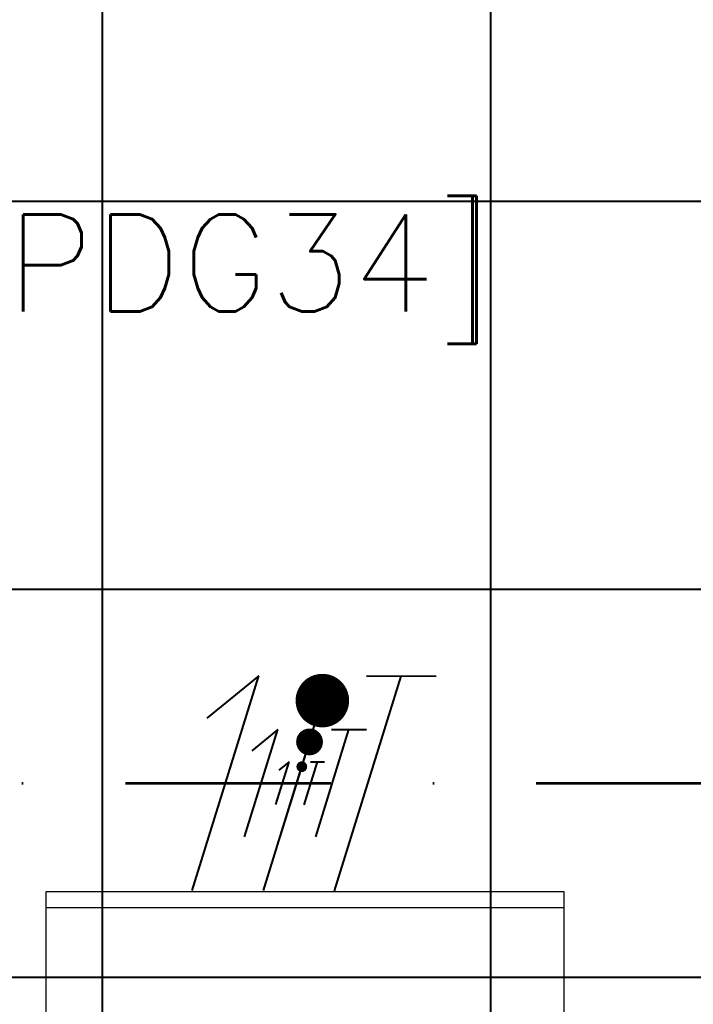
# Model space of a CAD drawing. Header units: inches. Extents: x -12418 to 183584, y -29325 to 19878.
# Drawn here: x 46672 to 47713, y -12642 to -11119 of the extents above; entities that cross this region are included whole.
import ezdxf

# ---------------------------------------------------------------- set-up
doc = ezdxf.new("R2010")
doc.units = ezdxf.units.IN
doc.header["$LTSCALE"] = 25
doc.header["$MEASUREMENT"] = 0
doc.linetypes.add('DASHDOT', pattern=[25.4, 12.7, -6.35, 0, -6.35])
doc.layers.get('0').update_dxf_attribs({"color": 8})
for name, color, linetype, lineweight in [('00-Ground Floor$0$72_EGR_BASE_TEXT', 252, 'Continuous', 5), ('00-Ground Floor$0$LOADING', 253, 'Continuous', 5), ('E-LITE-CLNG-CNDT', 6, 'DASHDOT', 35), ('E-POWR-WIRE', 6, 'Continuous', 25), ('E-POWR-WIRE @ 100', 6, 'Continuous', 25), ('E-POWR-WIRE @ 20', 6, 'Continuous', 25), ('E-POWR-WIRE @ 50', 6, 'Continuous', 25)]:
    doc.layers.add(name, color=color, linetype=linetype, lineweight=lineweight)
doc.layers.add('00-Ground Floor$0$False Ceiling', color=251, linetype='Continuous')
doc.styles.add('00-Ground Floor$0$SIMPLEX', font='SIMPLEX.shx', dxfattribs={"height": 150})

# ---------------------------------------------------------------- blocks, each defined once
blk = doc.blocks.new('00-Ground Floor$0$GF21027-P')
at = {"layer": '00-Ground Floor$0$LOADING'}
for p, q in [((0.4, 0.4), (-0.4, 0.4)), ((-0.4, 0.4), (-0.4, 0)), ((0.4, 0), (0.4, 0.4)), ((-0.4, 0.025), (0.4, 0.025)), ((-0.4, 0), (0.4, 0))]:
    blk.add_line(p, q, dxfattribs=at)
blk = doc.blocks.new('00-Ground Floor$0$A$Ce9e1c4c3')
at = {"layer": '00-Ground Floor$0$False Ceiling', "color": 254, "linetype": 'Continuous'}
for p, q in [((-53200, -12867.4), (-53200, -8847.4)), ((-52600, -12867.4), (-52600, -8847.4)), ((-55042.5, -11400), (-51182.1, -11400)), ((-55042.5, -12000), (-51182.1, -12000)), ((-55042.5, -12600), (-51182.1, -12600))]:
    blk.add_line(p, q, dxfattribs=at)
blk = doc.blocks.new('00-Ground Floor')
at = {"layer": '00-Ground Floor$0$False Ceiling', "color": 254}
blk.add_blockref('00-Ground Floor$0$A$Ce9e1c4c3', (100000, 0), dxfattribs=at)
at = {"layer": '00-Ground Floor$0$LOADING', "color": 1, "xscale": -1000, "yscale": 1000, "zscale": 1000, "rotation": 179.9999999790881}
blk.add_blockref('00-Ground Floor$0$GF21027-P', (47112.9, -12467.4, 0), dxfattribs=at)
at = {"layer": '00-Ground Floor$0$72_EGR_BASE_TEXT', "insert": (46912, -11420.3, 0), "char_height": 150, "attachment_point": 2, "style": '00-Ground Floor$0$SIMPLEX'}
blk.add_mtext('[OPDG34]', dxfattribs=at)
blk = doc.blocks.new('*U74')
for p, q in [((-1.617, -1.658), (-0.587, 1.663)), ((-0.587, 1.663), (-1.389, 1.004)), ((-0.515, -1.66), (0.515, 1.66)), ((0.587, -1.663), (1.617, 1.658)), ((1.078, 1.659), (2.157, 1.657))]:
    blk.add_line(p, q)
at = {"const_width": 0.414}
blk.add_lwpolyline([(0.19, 1.278, 1), (0.604, 1.277, 1)], format="xyb", close=True, dxfattribs=at)
blk = doc.blocks.new('*U1304')
at = {"layer": 'E-POWR-WIRE @ 100', "xscale": 100, "yscale": 100, "zscale": 100}
blk.add_blockref('*U74', (47100, -12300), dxfattribs=at)
at = {"layer": 'E-POWR-WIRE @ 20', "xscale": 20, "yscale": 20, "zscale": 20}
blk.add_blockref('*U74', (47100, -12300), dxfattribs=at)
at = {"layer": 'E-POWR-WIRE @ 50', "xscale": 50, "yscale": 50, "zscale": 50}
blk.add_blockref('*U74', (47100, -12300), dxfattribs=at)

msp = doc.modelspace()

# ---------------------------------------------------------------- linework, layer by layer
at = {"layer": 'E-LITE-CLNG-CNDT'}
msp.add_lwpolyline([(46200, -12300), (48000, -12300)], dxfattribs=at)

# ---------------------------------------------------------------- block references
at = {"layer": 'E-LITE-CLNG-CNDT', "color": 1}
msp.add_blockref('00-Ground Floor', (0, 0), dxfattribs=at)
at = {"layer": 'E-POWR-WIRE'}
msp.add_blockref('*U1304', (0, 0), dxfattribs=at)

doc.saveas('drawing.dxf')
